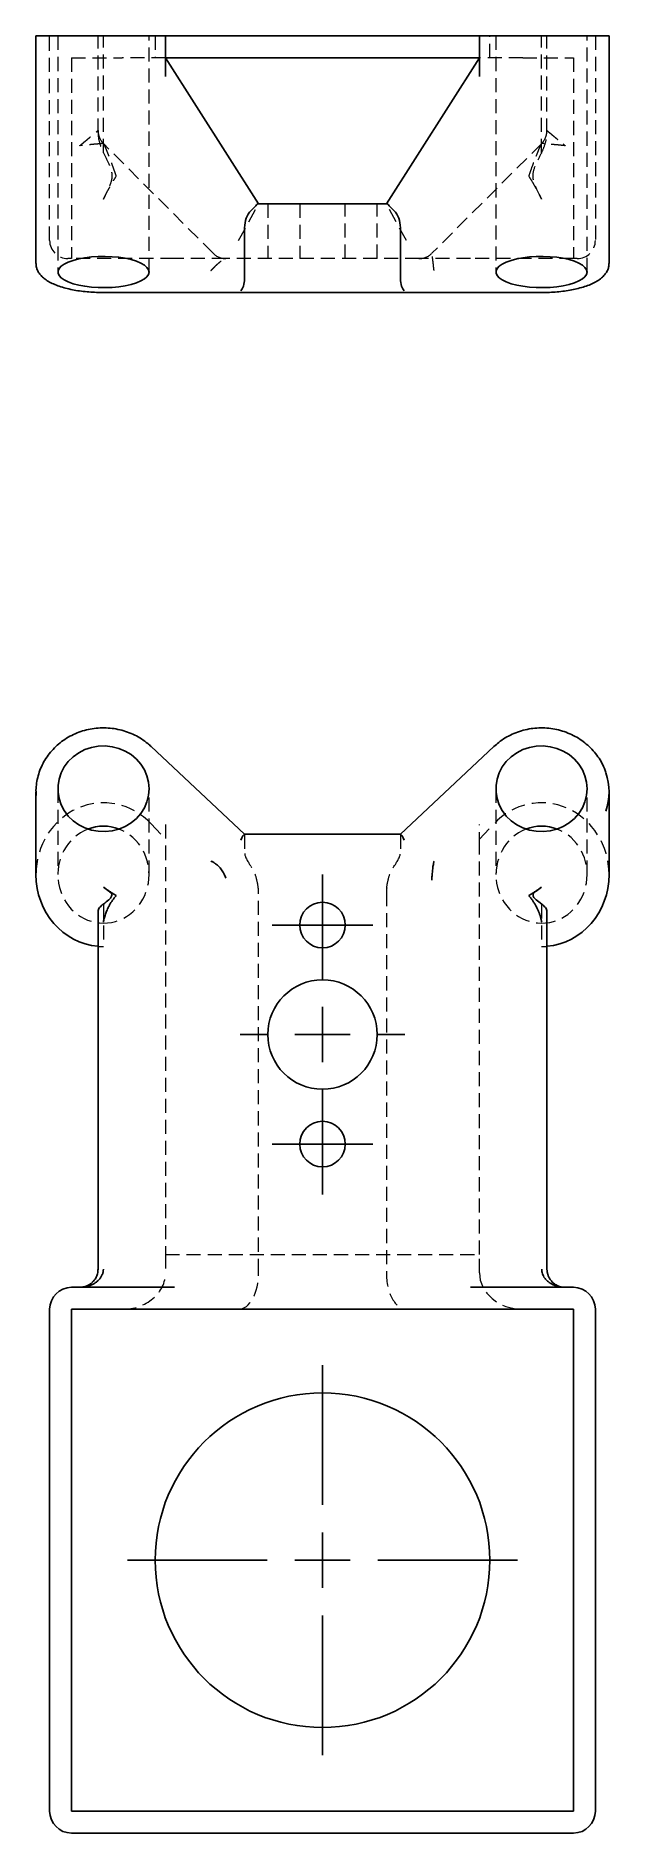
# Model space of a CAD drawing. Header units: millimetres. Extents: x 57 to 235, y 7 to 170.
# Drawn here: x 57.1 to 108.9, y 7 to 169.6 of the extents above.
import ezdxf

# ---------------------------------------------------------------- set-up
doc = ezdxf.new("R2010")
doc.units = ezdxf.units.MM
doc.linetypes.add('HIDDEN', pattern=[1.905, 1.27, -0.635])
doc.layers.add('10', color=7, linetype='Continuous')

# ---------------------------------------------------------------- blocks, each defined once
blk = doc.blocks.new('SW_CENTERMARKSYMBOL_0')
at = {"layer": '10', "color": 0}
for p, q in [((0, 2.5), (0, 4.56)), ((0, 0), (0, 2.5)), ((-2.5, 0), (-4.56, 0)), ((0, 0), (-2.5, 0)), ((0, 0), (0, -2.5)), ((0, 0), (2.5, 0)), ((2.5, 0), (4.56, 0)), ((0, -2.5), (0, -4.56))]:
    blk.add_line(p, q, dxfattribs=at)
blk = doc.blocks.new('SW_CENTERMARKSYMBOL_1')
at = {"layer": '10', "color": 0}
for p, q in [((0, 2.5), (0, 4.56)), ((0, 0), (0, 2.5)), ((-2.5, 0), (-4.56, 0)), ((0, 0), (-2.5, 0)), ((0, 0), (0, -2.5)), ((0, 0), (2.5, 0)), ((2.5, 0), (4.56, 0)), ((0, -2.5), (0, -4.56))]:
    blk.add_line(p, q, dxfattribs=at)
blk = doc.blocks.new('SW_CENTERMARKSYMBOL_2')
at = {"layer": '10', "color": 0}
for p, q in [((0, 5), (0, 7.45)), ((0, 0), (0, 2.5)), ((-5, 0), (-7.45, 0)), ((0, 0), (-2.5, 0)), ((0, 0), (0, -2.5)), ((0, 0), (2.5, 0)), ((5, 0), (7.45, 0)), ((0, -5), (0, -7.45))]:
    blk.add_line(p, q, dxfattribs=at)
blk = doc.blocks.new('SW_CENTERMARKSYMBOL_3')
at = {"layer": '10', "color": 0}
for p, q in [((0, 5), (0, 17.64)), ((0, 0), (0, 2.5)), ((-5, 0), (-17.64, 0)), ((0, 0), (-2.5, 0)), ((0, 0), (0, -2.5)), ((0, 0), (2.5, 0)), ((5, 0), (17.64, 0)), ((0, -5), (0, -17.64))]:
    blk.add_line(p, q, dxfattribs=at)

msp = doc.modelspace()

# ---------------------------------------------------------------- linework, layer by layer
at = {"color": 7, "linetype": 'Continuous', "lineweight": 25}
for p, q in [((57.07, 169.61), (57.07, 149.02)), ((57.07, 169.61), (67.5, 169.61)), ((67.5, 169.61), (68.8, 169.61)), ((68.8, 165.95), (68.8, 169.61)), ((68.8, 169.61), (97.2, 169.61)), ((97.2, 165.95), (97.2, 169.61)), ((97.2, 169.61), (98.5, 169.61)), ((108.93, 169.61), (98.5, 169.61)), ((108.93, 149.02), (108.93, 169.61)), ((68.8, 167.63), (77.22, 154.42)), ((68.8, 167.63), (97.2, 167.63)), ((88.78, 154.42), (97.2, 167.63)), ((77.19, 154.42), (88.81, 154.42)), ((75.95, 147.61), (75.95, 152.24)), ((90.05, 147.61), (90.05, 152.24)), ((63.18, 146.39), (102.82, 146.39)), ((75.94, 97.38), (67.49, 105.32)), ((98.51, 105.32), (90.06, 97.38)), ((57.07, 101.21), (57.07, 93.72)), ((108.93, 93.72), (108.93, 101.21)), ((90.07, 97.38), (75.93, 97.38)), ((63.38, 92.45), (63.38, 92.45)), ((102.62, 92.45), (102.61, 92.45)), ((62.69, 89.42), (62.69, 90.4)), ((63.18, 91.06), (63.18, 91.03)), ((102.82, 91.06), (102.82, 91.03)), ((103.31, 90.4), (103.31, 89.42)), ((62.69, 58.03), (62.69, 89.42)), ((103.31, 89.42), (103.31, 58.03)), ((60.29, 56.38), (69.6, 56.38)), ((96.4, 56.38), (105.71, 56.38)), ((58.31, 8.98), (58.31, 54.4)), ((60.29, 54.4), (60.29, 8.98)), ((60.29, 54.4), (105.71, 54.4)), ((105.71, 54.4), (105.71, 8.98)), ((107.69, 54.4), (107.69, 8.98)), ((105.71, 8.98), (60.29, 8.98)), ((105.71, 7), (60.29, 7))]:
    msp.add_line(p, q, dxfattribs=at)
at = {"color": 7, "linetype": 'HIDDEN', "lineweight": 18}
for p, q in [((58.31, 151.11), (58.31, 169.61)), ((59.05, 169.61), (59.05, 148.25)), ((62.69, 160.86), (62.69, 169.61)), ((63.18, 159.04), (63.18, 169.61)), ((67.31, 148.25), (67.31, 169.61)), ((67.86, 169.61), (67.86, 167.63)), ((98.14, 167.63), (98.14, 169.61)), ((98.69, 169.61), (98.69, 148.25)), ((102.82, 159.04), (102.82, 169.61)), ((103.31, 160.86), (103.31, 169.61)), ((106.95, 148.25), (106.95, 169.61)), ((107.69, 169.61), (107.69, 151.11)), ((60.29, 167.63), (64.88, 167.63)), ((60.29, 167.63), (60.29, 149.46)), ((68.8, 167.63), (64.88, 167.63)), ((101.12, 167.63), (97.2, 167.63)), ((101.12, 167.63), (105.71, 167.63)), ((105.71, 167.63), (105.71, 149.46)), ((73.1, 149.95), (63.17, 159.88)), ((102.83, 159.88), (92.9, 149.95)), ((75.41, 151.11), (77.22, 154.42)), ((78.05, 154.42), (78.05, 149.46)), ((80.94, 154.42), (80.94, 149.46)), ((85.06, 149.46), (85.06, 154.42)), ((87.95, 149.46), (87.95, 154.42)), ((90.59, 151.11), (88.78, 154.42)), ((60.29, 149.46), (59.96, 149.46)), ((69.6, 149.46), (60.29, 149.46)), ((74.25, 149.46), (69.6, 149.46)), ((91.75, 149.46), (74.25, 149.46)), ((96.4, 149.46), (91.75, 149.46)), ((105.71, 149.46), (96.4, 149.46)), ((106.04, 149.46), (105.71, 149.46)), ((59.05, 101.49), (59.05, 93.72)), ((67.31, 93.72), (67.31, 101.49)), ((98.69, 101.49), (98.69, 93.72)), ((106.95, 93.72), (106.95, 101.49)), ((67.5, 98.31), (68.8, 96.94)), ((68.8, 98.27), (68.8, 96.3)), ((97.2, 96.94), (98.5, 98.31)), ((97.2, 96.3), (97.2, 98.27)), ((68.8, 96.3), (68.8, 59.35)), ((75.94, 97.37), (75.94, 97.38)), ((75.95, 97.33), (75.95, 95.64)), ((90.05, 97.33), (90.05, 95.64)), ((90.06, 97.38), (90.06, 97.37)), ((97.2, 59.35), (97.2, 96.3)), ((77.22, 57.7), (77.22, 92.14)), ((88.78, 92.14), (88.78, 57.7)), ((63.18, 91.03), (63.18, 87.21)), ((102.82, 91.03), (102.82, 87.21)), ((62.69, 87.21), (63.18, 87.21)), ((102.82, 87.21), (103.31, 87.21)), ((68.8, 59.35), (97.2, 59.35)), ((68.8, 59.35), (68.8, 57.7)), ((97.2, 57.7), (97.2, 59.35))]:
    msp.add_line(p, q, dxfattribs=at)
at = {"color": 7, "linetype": 'Continuous', "lineweight": 25, "flags": 128}
for points in [[(67.31, 148.25), (67.26, 148.46), (67.12, 148.67), (66.88, 148.87), (66.56, 149.06), (66.16, 149.23), (65.69, 149.37), (65.16, 149.49), (64.58, 149.58), (63.97, 149.63), (63.34, 149.66), (62.71, 149.65), (62.09, 149.61), (61.49, 149.54), (60.94, 149.43), (60.44, 149.3), (60, 149.15), (59.63, 148.97), (59.35, 148.78), (59.16, 148.57), (59.07, 148.36), (59.07, 148.14), (59.16, 147.93), (59.35, 147.72), (59.63, 147.53), (60, 147.35), (60.44, 147.19), (60.94, 147.06), (61.49, 146.96), (62.09, 146.89), (62.71, 146.84), (63.34, 146.84), (63.97, 146.86), (64.58, 146.92), (65.16, 147.01), (65.69, 147.12), (66.16, 147.27), (66.56, 147.44), (66.88, 147.62), (67.12, 147.82), (67.26, 148.03), (67.31, 148.25)], [(106.95, 148.25), (106.9, 148.46), (106.75, 148.67), (106.52, 148.87), (106.19, 149.06), (105.79, 149.23), (105.32, 149.37), (104.79, 149.49), (104.21, 149.58), (103.6, 149.63), (102.98, 149.66), (102.34, 149.65), (101.72, 149.61), (101.13, 149.54), (100.57, 149.43), (100.07, 149.3), (99.63, 149.15), (99.27, 148.97), (98.99, 148.78), (98.8, 148.57), (98.7, 148.36), (98.7, 148.14), (98.8, 147.93), (98.99, 147.72), (99.27, 147.53), (99.63, 147.35), (100.07, 147.19), (100.57, 147.06), (101.13, 146.96), (101.72, 146.89), (102.34, 146.84), (102.98, 146.84), (103.6, 146.86), (104.21, 146.92), (104.79, 147.01), (105.32, 147.12), (105.79, 147.27), (106.19, 147.44), (106.52, 147.62), (106.75, 147.82), (106.9, 148.03), (106.95, 148.25)], [(67.31, 101.49), (67.26, 102.08), (67.12, 102.66), (66.88, 103.21), (66.56, 103.72), (66.16, 104.18), (65.69, 104.58), (65.16, 104.9), (64.58, 105.14), (63.97, 105.3), (63.34, 105.37), (62.71, 105.34), (62.09, 105.23), (61.49, 105.03), (60.94, 104.75), (60.44, 104.39), (60, 103.96), (59.63, 103.47), (59.35, 102.94), (59.16, 102.37), (59.07, 101.79), (59.07, 101.19), (59.16, 100.61), (59.35, 100.04), (59.63, 99.51), (60, 99.02), (60.44, 98.59), (60.94, 98.23), (61.49, 97.95), (62.09, 97.75), (62.71, 97.64), (63.34, 97.61), (63.97, 97.68), (64.58, 97.84), (65.16, 98.08), (65.69, 98.41), (66.16, 98.8), (66.56, 99.26), (66.88, 99.77), (67.12, 100.32), (67.26, 100.9), (67.31, 101.49)], [(106.95, 101.49), (106.9, 102.08), (106.75, 102.66), (106.52, 103.21), (106.19, 103.72), (105.79, 104.18), (105.32, 104.58), (104.79, 104.9), (104.21, 105.14), (103.6, 105.3), (102.98, 105.37), (102.34, 105.34), (101.72, 105.23), (101.13, 105.03), (100.57, 104.75), (100.07, 104.39), (99.63, 103.96), (99.27, 103.47), (98.99, 102.94), (98.8, 102.37), (98.7, 101.79), (98.7, 101.19), (98.8, 100.61), (98.99, 100.04), (99.27, 99.51), (99.63, 99.02), (100.07, 98.59), (100.57, 98.23), (101.13, 97.95), (101.72, 97.75), (102.34, 97.64), (102.98, 97.61), (103.6, 97.68), (104.21, 97.84), (104.79, 98.08), (105.32, 98.41), (105.79, 98.8), (106.19, 99.26), (106.52, 99.77), (106.75, 100.32), (106.9, 100.9), (106.95, 101.49)], [(57.08, 100.9), (57.08, 100.92), (57.07, 101.21)]]:
    msp.add_lwpolyline(points, dxfattribs=at)
at = {"color": 7, "linetype": 'Continuous', "lineweight": 25}
for centre, radius in [((83, 89.16), 2.06), ((83, 79.25), 4.95), ((83, 69.34), 2.06), ((83, 31.69), 15.14)]:
    msp.add_circle(centre, radius, dxfattribs=at)
at = {"color": 7, "linetype": 'HIDDEN', "lineweight": 18}
for centre, start, end in [((64.34, 161.05), 180, 225), ((101.66, 161.05), 315, 0), ((59.96, 151.11), 180, 270), ((74.27, 151.11), 225, 270), ((91.73, 151.11), 270, 315), ((106.04, 151.11), 270, 0)]:
    msp.add_arc(centre, 1.65, start, end, dxfattribs=at)
at = {"color": 7, "linetype": 'Continuous', "lineweight": 25}
for centre, radius, start, end in [((103.51, 101.21), 5.42, 341.2198, 18.6725), ((60.29, 54.4), 1.98, 90, 180), ((105.71, 54.4), 1.98, 0, 90), ((60.29, 8.98), 1.98, 180, 270), ((105.71, 8.98), 1.98, 270, 0)]:
    msp.add_arc(centre, radius, start, end, dxfattribs=at)
for centre, major_axis, ratio, start_param, end_param in [((79.26, 151.11), (2.71, -2.71), 0.700208, 3.14851, 3.752458), ((86.74, 151.11), (2.71, 2.71), 0.700208, 5.67232, 6.276268), ((75.61, 147.33), (0.137, 0.824), 0.380275, 3.553807, 5.124604), ((90.39, 147.33), (-0.137, 0.824), 0.380275, 1.158582, 2.729378), ((63.18, 93.72), (0, -4.39), 0.939693, 2.792919, 3.490266), ((102.82, 93.72), (0, -4.39), 0.939693, 2.792919, 3.490266), ((75.61, 96.55), (0.327, 0.825), 0.122744, 0.048583, 1.270314), ((90.39, 96.55), (-0.327, 0.825), 0.122744, 5.012871, 6.234602), ((63.18, 93.72), (0, -6.5), 0.939693, 4.712389, 6.202015), ((102.82, 93.72), (0, -6.5), 0.939693, 0.08117, 1.570796)]:
    msp.add_ellipse(centre, major_axis=major_axis, ratio=ratio, start_param=start_param, end_param=end_param, dxfattribs=at)
at = {"color": 7, "linetype": 'HIDDEN', "lineweight": 18}
for centre, major_axis, ratio, start_param, end_param in [((63.18, 93.72), (0, -6.5), 0.939693, 2.356194, 4.712389), ((102.82, 93.72), (0, -6.5), 0.939693, 1.570796, 3.926991), ((63.18, 93.72), (0, -4.39), 0.939693, 3.490266, 6.283185), ((63.18, 93.72), (0, -4.39), 0.939693, 0, 2.792919), ((102.82, 93.72), (0, -4.39), 0.939693, 3.490266, 6.283185), ((102.82, 93.72), (0, -4.39), 0.939693, 0, 2.792919), ((75.61, 96.55), (0.327, 0.825), 0.122744, 5.982703, 6.331769), ((90.39, 96.55), (-0.327, 0.825), 0.122744, 6.234602, 6.583668), ((79.26, 92.54), (3.25, -3.25), 0.176327, 3.316126, 3.920074), ((86.74, 92.54), (3.25, 3.25), 0.176327, 5.504704, 6.108652), ((73.3, 92.7), (3.63, -1.79), 0.815063, 0.382251, 0.497509), ((92.7, 92.7), (-3.63, -1.79), 0.815063, 5.785676, 5.900934), ((63.18, 93.72), (0, -6.5), 0.939693, 6.202015, 6.283185), ((102.82, 93.72), (0, -6.5), 0.939693, 0, 0.08117), ((64.88, 57.7), (-3.92, 0), 0.843227, 1.570796, 3.141593), ((75.41, 57.7), (0, 3.3), 0.54842, 3.141593, 4.712389), ((90.59, 57.7), (0, 3.3), 0.54842, 1.570796, 3.141593), ((101.12, 57.7), (3.92, 0), 0.843227, 3.141593, 4.712389)]:
    msp.add_ellipse(centre, major_axis=major_axis, ratio=ratio, start_param=start_param, end_param=end_param, dxfattribs=at)
for points, knots in [([(61.04, 159.68), (61.08, 159.71), (61.16, 159.78), (61.29, 159.88), (61.4, 159.98), (61.51, 160.07), (61.62, 160.16), (61.72, 160.23), (61.8, 160.31), (61.89, 160.38), (61.96, 160.44), (62.03, 160.5), (62.1, 160.55), (62.15, 160.6), (62.24, 160.68), (62.35, 160.77), (62.48, 160.87), (62.57, 160.95), (62.64, 161), (62.68, 161.04), (62.68, 161.04), (62.69, 161.05)], [0, 0, 0, 0, 0.05592, 0.109446, 0.160581, 0.209328, 0.25569, 0.299669, 0.34127, 0.380498, 0.417358, 0.451858, 0.484006, 0.513812, 0.541289, 0.627159, 0.708544, 0.785923, 0.859854, 0.930974, 1, 1, 1, 1]), ([(103.31, 161.05), (103.31, 161.05), (103.31, 161.04), (103.33, 161.03), (103.35, 161.02), (103.37, 160.99), (103.41, 160.96), (103.45, 160.93), (103.51, 160.88), (103.57, 160.83), (103.64, 160.78), (103.71, 160.71), (103.8, 160.64), (103.92, 160.54), (104.07, 160.42), (104.24, 160.27), (104.46, 160.09), (104.7, 159.9), (104.87, 159.75), (104.96, 159.68)], [0, 0, 0, 0, 0.037451, 0.075425, 0.114046, 0.153431, 0.193693, 0.234934, 0.277251, 0.320736, 0.365469, 0.411527, 0.45898, 0.521395, 0.594818, 0.679341, 0.775022, 0.881899, 1, 1, 1, 1]), ([(63.17, 159.88), (63.17, 159.88), (63.17, 159.88), (63.15, 159.88), (63.13, 159.87), (63.09, 159.87), (63.04, 159.87), (62.99, 159.86), (62.92, 159.86), (62.84, 159.85), (62.75, 159.84), (62.65, 159.83), (62.54, 159.82), (62.39, 159.81), (62.19, 159.79), (61.96, 159.77), (61.69, 159.74), (61.38, 159.71), (61.15, 159.69), (61.04, 159.68)], [0, 0, 0, 0, 0.037451, 0.075425, 0.114046, 0.153431, 0.193693, 0.234934, 0.277251, 0.320736, 0.365469, 0.411527, 0.45898, 0.521395, 0.594818, 0.679341, 0.775022, 0.881899, 1, 1, 1, 1]), ([(62.69, 160.86), (62.69, 160.55), (62.74, 160.24), (62.92, 159.63), (63.04, 159.33), (63.17, 159.04)], [0, 0, 0, 0, 0.5, 0.5, 1, 1, 1, 1]), ([(64.34, 156.94), (64.31, 157.03), (64.25, 157.2), (64.16, 157.45), (64.08, 157.69), (64, 157.9), (63.93, 158.1), (63.86, 158.28), (63.8, 158.45), (63.74, 158.6), (63.69, 158.73), (63.64, 158.85), (63.58, 159), (63.51, 159.18), (63.43, 159.37), (63.36, 159.54), (63.3, 159.67), (63.24, 159.77), (63.2, 159.84), (63.18, 159.87), (63.17, 159.88)], [0, 0, 0, 0, 0.073512, 0.143065, 0.20866, 0.270298, 0.327982, 0.381714, 0.431496, 0.477334, 0.519231, 0.557194, 0.591232, 0.66778, 0.737878, 0.801693, 0.85945, 0.911451, 0.95811, 1, 1, 1, 1]), ([(102.83, 159.88), (102.82, 159.87), (102.81, 159.86), (102.79, 159.83), (102.77, 159.79), (102.74, 159.74), (102.71, 159.68), (102.68, 159.61), (102.64, 159.53), (102.6, 159.43), (102.55, 159.33), (102.51, 159.22), (102.46, 159.09), (102.39, 158.92), (102.3, 158.69), (102.17, 158.37), (102.02, 157.97), (101.85, 157.49), (101.73, 157.13), (101.66, 156.94)], [0, 0, 0, 0, 0.023902, 0.049329, 0.07642, 0.105289, 0.136031, 0.168725, 0.203435, 0.240216, 0.279114, 0.320167, 0.363409, 0.408868, 0.488846, 0.587904, 0.706097, 0.843456, 1, 1, 1, 1]), ([(102.83, 159.04), (102.96, 159.33), (103.08, 159.62), (103.26, 160.23), (103.31, 160.55), (103.31, 160.86)], [0, 0, 0, 0, 0.5, 0.5, 1, 1, 1, 1]), ([(104.96, 159.68), (104.91, 159.68), (104.8, 159.69), (104.64, 159.71), (104.49, 159.72), (104.35, 159.74), (104.21, 159.75), (104.09, 159.76), (103.97, 159.77), (103.87, 159.78), (103.77, 159.79), (103.68, 159.8), (103.6, 159.81), (103.52, 159.81), (103.41, 159.82), (103.26, 159.84), (103.1, 159.85), (102.98, 159.87), (102.89, 159.87), (102.84, 159.88), (102.83, 159.88), (102.83, 159.88)], [0, 0, 0, 0, 0.05592, 0.109446, 0.160581, 0.209328, 0.25569, 0.299669, 0.34127, 0.380498, 0.417358, 0.451858, 0.484006, 0.513812, 0.541289, 0.627159, 0.708544, 0.785923, 0.859854, 0.930974, 1, 1, 1, 1]), ([(63.17, 159.04), (63.33, 158.7), (63.51, 158.37), (63.74, 157.87), (63.81, 157.69), (63.91, 157.34), (63.94, 157.15), (63.95, 156.78), (63.92, 156.59), (63.81, 156.22), (63.74, 156.05), (63.52, 155.52), (63.34, 155.18), (63.18, 154.84)], [0, 0, 0, 0, 0.25, 0.25, 0.375, 0.375, 0.5, 0.5, 0.625, 0.625, 0.75, 0.75, 1, 1, 1, 1]), ([(102.82, 154.84), (102.66, 155.18), (102.49, 155.51), (102.26, 156.03), (102.19, 156.2), (102.12, 156.47), (102.09, 156.56), (102.06, 156.75), (102.06, 156.85), (102.05, 157.32), (102.17, 157.68), (102.48, 158.36), (102.66, 158.69), (102.83, 159.04)], [0, 0, 0, 0, 0.25, 0.25, 0.375, 0.375, 0.4375, 0.4375, 0.5, 0.5, 0.75, 0.75, 1, 1, 1, 1]), ([(63.18, 154.84), (63.22, 154.92), (63.3, 155.09), (63.43, 155.35), (63.58, 155.62), (63.73, 155.89), (63.88, 156.16), (64.08, 156.5), (64.24, 156.77), (64.34, 156.94)], [0, 0, 0, 0, 0.11345, 0.234587, 0.363457, 0.500099, 0.616139, 0.750054, 1, 1, 1, 1]), ([(101.66, 156.94), (101.76, 156.77), (101.92, 156.5), (102.12, 156.16), (102.32, 155.8), (102.56, 155.37), (102.74, 155.01), (102.82, 154.84)], [0, 0, 0, 0, 0.249952, 0.38353, 0.499912, 0.765293, 1, 1, 1, 1]), ([(93.1, 148.38), (93.09, 148.43), (93.08, 148.53), (93.06, 148.66), (93.05, 148.78), (93.04, 148.88), (93.02, 149.03), (93, 149.23), (92.97, 149.44), (92.95, 149.61), (92.93, 149.73), (92.91, 149.83), (92.9, 149.89), (92.89, 149.91), (92.89, 149.92)], [0, 0, 0, 0, 0.069055, 0.130731, 0.185027, 0.231945, 0.271484, 0.410581, 0.532602, 0.638466, 0.737781, 0.830867, 0.918115, 1, 1, 1, 1]), ([(72.9, 148.38), (72.94, 148.42), (73.01, 148.49), (73.11, 148.59), (73.19, 148.68), (73.27, 148.75), (73.38, 148.87), (73.54, 149.01), (73.72, 149.16), (73.87, 149.28), (73.99, 149.36), (74.1, 149.42), (74.18, 149.46), (74.22, 149.46), (74.25, 149.46)], [0, 0, 0, 0, 0.069055, 0.130731, 0.185027, 0.231945, 0.271484, 0.410581, 0.532602, 0.638466, 0.737781, 0.830867, 0.918115, 1, 1, 1, 1]), ([(77.19, 92.54), (77.15, 92.9), (77.07, 93.25), (76.86, 93.9), (76.72, 94.19), (76.54, 94.45)], [0, 0, 0, 0, 0.5, 0.5, 1, 1, 1, 1]), ([(88.81, 92.54), (88.85, 92.9), (88.93, 93.25), (89.14, 93.9), (89.28, 94.19), (89.46, 94.45)], [0, 0, 0, 0, 0.5, 0.5, 1, 1, 1, 1])]:
    msp.add_open_spline(points, degree=3, knots=knots, dxfattribs=at)
at = {"color": 7, "linetype": 'Continuous', "lineweight": 25}
for points, knots in [([(77.19, 154.42), (77.15, 154.42), (77.07, 154.36), (76.86, 154.14), (76.72, 153.99), (76.54, 153.81)], [0, 0, 0, 0, 0.5, 0.5, 1, 1, 1, 1]), ([(88.81, 154.42), (88.85, 154.42), (88.93, 154.36), (89.14, 154.14), (89.28, 153.99), (89.46, 153.81)], [0, 0, 0, 0, 0.5, 0.5, 1, 1, 1, 1]), ([(57.08, 149.01), (57.08, 148.92), (57.09, 148.72), (57.19, 148.42), (57.36, 148.12), (57.6, 147.84), (57.91, 147.58), (58.3, 147.33), (58.78, 147.11), (59.31, 146.91), (59.9, 146.75), (60.52, 146.61), (61.18, 146.51), (61.86, 146.44), (62.53, 146.4), (62.97, 146.39), (63.18, 146.39)], [0, 0, 0, 0, 0.044187, 0.102698, 0.162209, 0.225787, 0.296097, 0.373929, 0.45622, 0.538143, 0.618514, 0.69759, 0.775761, 0.853334, 0.93054, 1, 1, 1, 1]), ([(102.82, 146.39), (102.94, 146.39), (103.3, 146.39), (103.88, 146.42), (104.57, 146.48), (105.23, 146.57), (105.85, 146.69), (106.45, 146.84), (107, 147.02), (107.5, 147.23), (107.95, 147.48), (108.32, 147.76), (108.59, 148.06), (108.78, 148.36), (108.9, 148.68), (108.92, 148.9), (108.92, 149.01)], [0, 0, 0, 0, 0.040558, 0.117554, 0.194695, 0.272098, 0.349946, 0.42848, 0.508037, 0.589085, 0.672194, 0.757554, 0.826032, 0.887882, 0.945787, 1, 1, 1, 1]), ([(67.49, 105.32), (67.39, 105.41), (67.12, 105.65), (66.63, 106.01), (66.01, 106.36), (65.36, 106.64), (64.67, 106.84), (63.96, 106.97), (63.24, 107.01), (62.53, 106.98), (61.81, 106.87), (61.12, 106.68), (60.46, 106.41), (59.83, 106.07), (59.25, 105.66), (58.73, 105.19), (58.27, 104.67), (57.87, 104.1), (57.55, 103.49), (57.31, 102.84), (57.15, 102.18), (57.06, 101.53), (57.08, 101.1), (57.09, 100.89)], [0, 0, 0, 0, 0.027501, 0.076298, 0.125147, 0.174053, 0.223007, 0.272002, 0.32103, 0.37008, 0.419143, 0.468207, 0.517262, 0.566296, 0.615298, 0.664256, 0.713159, 0.761998, 0.810768, 0.85947, 0.908107, 0.95669, 1, 1, 1, 1]), ([(108.63, 102.97), (108.59, 103.09), (108.48, 103.43), (108.21, 103.96), (107.83, 104.54), (107.39, 105.07), (106.88, 105.55), (106.31, 105.97), (105.7, 106.33), (105.05, 106.61), (104.36, 106.83), (103.66, 106.96), (102.94, 107.01), (102.22, 106.99), (101.51, 106.88), (100.82, 106.69), (100.15, 106.43), (99.52, 106.1), (98.97, 105.73), (98.66, 105.45), (98.51, 105.32)], [0, 0, 0, 0, 0.032742, 0.089901, 0.147112, 0.204388, 0.261737, 0.319162, 0.376659, 0.434224, 0.491846, 0.549518, 0.607228, 0.664967, 0.722722, 0.780479, 0.838226, 0.89595, 0.953637, 1, 1, 1, 1]), ([(72.9, 94.94), (72.94, 94.93), (73.01, 94.9), (73.11, 94.85), (73.19, 94.8), (73.27, 94.75), (73.38, 94.66), (73.54, 94.54), (73.72, 94.35), (73.87, 94.16), (73.99, 93.97), (74.1, 93.78), (74.18, 93.58), (74.22, 93.45), (74.25, 93.39)], [0, 0, 0, 0, 0.069055, 0.130731, 0.185027, 0.231945, 0.271484, 0.410581, 0.532602, 0.638466, 0.737781, 0.830867, 0.918115, 1, 1, 1, 1]), ([(93.1, 94.94), (93.09, 94.92), (93.08, 94.88), (93.06, 94.82), (93.05, 94.76), (93.04, 94.7), (93.02, 94.6), (93, 94.46), (92.97, 94.25), (92.95, 94.04), (92.93, 93.84), (92.91, 93.63), (92.9, 93.42), (92.89, 93.29), (92.89, 93.22)], [0, 0, 0, 0, 0.069055, 0.130731, 0.185027, 0.231945, 0.271484, 0.410581, 0.532602, 0.638466, 0.737781, 0.830867, 0.918115, 1, 1, 1, 1]), ([(63.17, 91.06), (63.33, 91.18), (63.51, 91.31), (63.74, 91.51), (63.81, 91.58), (63.91, 91.73), (63.94, 91.8), (63.95, 91.93), (63.92, 92), (63.81, 92.12), (63.74, 92.18), (63.52, 92.35), (63.34, 92.46), (63.18, 92.59)], [0, 0, 0, 0, 0.25, 0.25, 0.375, 0.375, 0.5, 0.5, 0.625, 0.625, 0.75, 0.75, 1, 1, 1, 1]), ([(64.34, 91.82), (64.31, 91.79), (64.25, 91.73), (64.16, 91.62), (64.08, 91.51), (64, 91.4), (63.93, 91.3), (63.86, 91.19), (63.8, 91.09), (63.74, 90.99), (63.69, 90.89), (63.64, 90.8), (63.58, 90.68), (63.51, 90.53), (63.43, 90.33), (63.36, 90.14), (63.3, 89.95), (63.24, 89.77), (63.2, 89.6), (63.18, 89.48), (63.17, 89.42)], [0, 0, 0, 0, 0.073512, 0.143065, 0.20866, 0.270298, 0.327982, 0.381714, 0.431496, 0.477334, 0.519231, 0.557194, 0.591232, 0.66778, 0.737878, 0.801693, 0.85945, 0.911451, 0.95811, 1, 1, 1, 1]), ([(63.18, 92.59), (63.22, 92.56), (63.3, 92.5), (63.43, 92.4), (63.58, 92.3), (63.73, 92.21), (63.88, 92.11), (64.08, 91.98), (64.24, 91.89), (64.34, 91.82)], [0, 0, 0, 0, 0.11345, 0.234587, 0.363457, 0.500099, 0.616139, 0.750054, 1, 1, 1, 1]), ([(101.66, 91.82), (101.76, 91.89), (101.92, 91.98), (102.12, 92.11), (102.32, 92.24), (102.56, 92.4), (102.74, 92.53), (102.82, 92.59)], [0, 0, 0, 0, 0.249952, 0.38353, 0.499912, 0.765293, 1, 1, 1, 1]), ([(102.83, 89.42), (102.82, 89.45), (102.81, 89.52), (102.79, 89.62), (102.77, 89.72), (102.74, 89.82), (102.71, 89.93), (102.68, 90.04), (102.64, 90.15), (102.6, 90.26), (102.55, 90.38), (102.51, 90.49), (102.46, 90.61), (102.39, 90.75), (102.3, 90.93), (102.17, 91.14), (102.02, 91.37), (101.85, 91.61), (101.73, 91.75), (101.66, 91.82)], [0, 0, 0, 0, 0.023902, 0.049329, 0.07642, 0.105289, 0.136031, 0.168725, 0.203435, 0.240216, 0.279114, 0.320167, 0.363409, 0.408868, 0.488846, 0.587904, 0.706097, 0.843456, 1, 1, 1, 1]), ([(102.82, 92.59), (102.66, 92.47), (102.49, 92.35), (102.26, 92.18), (102.19, 92.13), (102.12, 92.04), (102.09, 92.01), (102.06, 91.94), (102.06, 91.91), (102.05, 91.74), (102.17, 91.59), (102.48, 91.31), (102.66, 91.19), (102.83, 91.06)], [0, 0, 0, 0, 0.25, 0.25, 0.375, 0.375, 0.4375, 0.4375, 0.5, 0.5, 0.75, 0.75, 1, 1, 1, 1]), ([(62.69, 90.4), (62.69, 90.51), (62.74, 90.62), (62.92, 90.85), (63.04, 90.96), (63.17, 91.06)], [0, 0, 0, 0, 0.5, 0.5, 1, 1, 1, 1]), ([(102.83, 91.06), (102.96, 90.96), (103.08, 90.85), (103.26, 90.63), (103.31, 90.51), (103.31, 90.4)], [0, 0, 0, 0, 0.5, 0.5, 1, 1, 1, 1]), ([(63.17, 58.03), (63.17, 57.99), (63.17, 57.92), (63.15, 57.8), (63.13, 57.69), (63.09, 57.58), (63.04, 57.47), (62.99, 57.36), (62.92, 57.25), (62.84, 57.15), (62.75, 57.05), (62.65, 56.95), (62.54, 56.85), (62.39, 56.75), (62.19, 56.64), (61.96, 56.54), (61.69, 56.45), (61.38, 56.39), (61.15, 56.38), (61.04, 56.38)], [0, 0, 0, 0, 0.037451, 0.075425, 0.114046, 0.153431, 0.193693, 0.234934, 0.277251, 0.320736, 0.365469, 0.411527, 0.45898, 0.521395, 0.594818, 0.679341, 0.775022, 0.881899, 1, 1, 1, 1]), ([(61.04, 56.38), (61.08, 56.38), (61.16, 56.38), (61.29, 56.4), (61.4, 56.42), (61.51, 56.45), (61.62, 56.48), (61.72, 56.52), (61.8, 56.57), (61.89, 56.61), (61.96, 56.66), (62.03, 56.71), (62.1, 56.76), (62.15, 56.81), (62.24, 56.9), (62.35, 57.02), (62.48, 57.21), (62.57, 57.41), (62.64, 57.61), (62.68, 57.82), (62.68, 57.96), (62.69, 58.03)], [0, 0, 0, 0, 0.05592, 0.109446, 0.160581, 0.209328, 0.25569, 0.299669, 0.34127, 0.380498, 0.417358, 0.451858, 0.484006, 0.513812, 0.541289, 0.627159, 0.708544, 0.785923, 0.859854, 0.930974, 1, 1, 1, 1]), ([(104.96, 56.38), (104.91, 56.38), (104.8, 56.38), (104.64, 56.4), (104.49, 56.42), (104.35, 56.45), (104.21, 56.48), (104.09, 56.52), (103.97, 56.57), (103.87, 56.61), (103.77, 56.66), (103.68, 56.71), (103.6, 56.76), (103.52, 56.81), (103.41, 56.9), (103.26, 57.02), (103.1, 57.21), (102.98, 57.41), (102.89, 57.61), (102.84, 57.82), (102.83, 57.96), (102.83, 58.03)], [0, 0, 0, 0, 0.05592, 0.109446, 0.160581, 0.209328, 0.25569, 0.299669, 0.34127, 0.380498, 0.417358, 0.451858, 0.484006, 0.513812, 0.541289, 0.627159, 0.708544, 0.785923, 0.859854, 0.930974, 1, 1, 1, 1]), ([(103.31, 58.03), (103.31, 57.99), (103.31, 57.92), (103.33, 57.8), (103.35, 57.69), (103.37, 57.58), (103.41, 57.47), (103.45, 57.36), (103.51, 57.25), (103.57, 57.15), (103.64, 57.05), (103.71, 56.95), (103.8, 56.85), (103.92, 56.75), (104.07, 56.64), (104.24, 56.54), (104.46, 56.45), (104.7, 56.39), (104.87, 56.38), (104.96, 56.38)], [0, 0, 0, 0, 0.037451, 0.075425, 0.114046, 0.153431, 0.193693, 0.234934, 0.277251, 0.320736, 0.365469, 0.411527, 0.45898, 0.521395, 0.594818, 0.679341, 0.775022, 0.881899, 1, 1, 1, 1])]:
    msp.add_open_spline(points, degree=3, knots=knots, dxfattribs=at)

# ---------------------------------------------------------------- block references
at = {"layer": '10'}
for name, p in [('SW_CENTERMARKSYMBOL_1', (83, 89.16)), ('SW_CENTERMARKSYMBOL_2', (83, 79.25)), ('SW_CENTERMARKSYMBOL_0', (83, 69.34)), ('SW_CENTERMARKSYMBOL_3', (83, 31.69))]:
    msp.add_blockref(name, p, dxfattribs=at)

doc.saveas('drawing.dxf')
